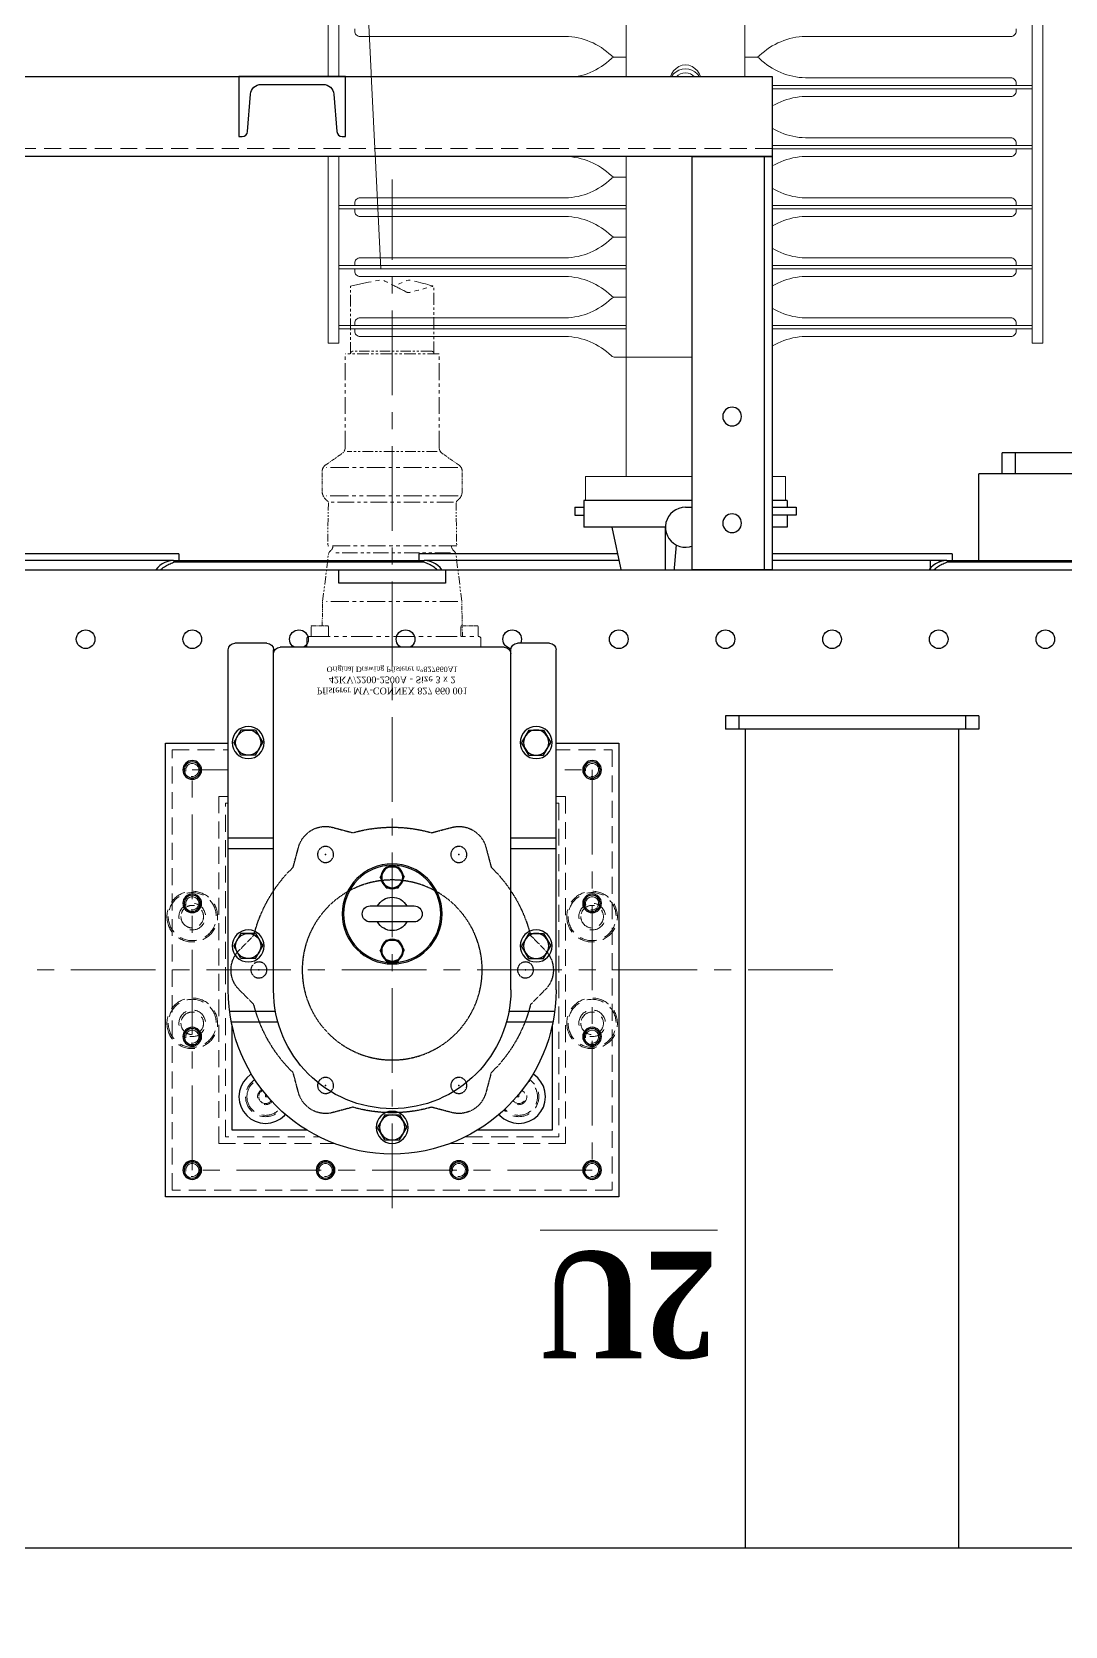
# Model space of a CAD drawing. Header units: inches. Extents: x -406115 to -363140, y -27318 to 35879.
# Drawn here: x -377839 to -377064, y 8622 to 9817 of the extents above; entities that cross this region are included whole.
import ezdxf

# ---------------------------------------------------------------- set-up
doc = ezdxf.new("R2010")
doc.units = ezdxf.units.IN
doc.header["$MEASUREMENT"] = 0
doc.set_wipeout_variables(frame=1)
doc.header["$PDSIZE"] = 5
for name, pattern in [('CENTROX2', [101.6, 63.5, -12.7, 12.7, -12.7]), ('FANTASMA2', [31.75, 15.875, -3.175, 3.175, -3.175, 3.175, -3.175]), ('NASCOSTA', [0.375, 0.25, -0.125]), ('NASCOSTAX2', [19.05, 12.7, -6.35])]:
    doc.linetypes.add(name, pattern=pattern)
for name, color, linetype, lineweight in [('Assi BT', 190, 'CENTROX2', 5), ('Assi Coperchio', 21, 'CENTROX2', 5), ('N_Coperchio', 3, 'NASCOSTAX2', 13), ('N_Fittings', 3, 'NASCOSTAX2', 13), ('Quote', 3, 'Continuous', 9), ('Radiatori', 140, 'Continuous', 13)]:
    doc.layers.add(name, color=color, linetype=linetype, lineweight=lineweight)
doc.layers.add('Construction', color=252, linetype='Continuous', plot=False)
doc.layers.add('Woods', color=36, linetype='Continuous', plot=False)
for name, color, linetype in [('Isolatori BT', 201, 'Continuous'), ('PSZ_Coperchio', 4, 'Continuous'), ('PSZ_Fittings', 210, 'Continuous'), ('STD_Cassa', 7, 'Continuous'), ('STD_Coperchio', 2, 'Continuous')]:
    doc.layers.add(name, color=color, linetype=linetype)
doc.styles.add('Accesories List', font='romans.shx', dxfattribs={"width": 0.9})
doc.styles.get("Standard").update_dxf_attribs({"font": 'ARIALN.TTF'})

# ---------------------------------------------------------------- blocks, each defined once
blk = doc.blocks.new('*U234')
for p, q in [((0, -75), (0, 75)), ((0, 75), (18, 75)), ((18, -75), (18, 75)), ((18, 44.5), (1547.5, 44.5)), ((107.5, -44.5), (107.5, 44.5)), ((1547.5, -44.5), (18, -44.5)), ((18, -75), (0, -75))]:
    blk.add_line(p, q)
for points in [[(118, 260), (1537, 260), (1537, 268), (118, 268)], [(118, -260), (1537, -260), (1537, -268), (118, -268)]]:
    blk.add_lwpolyline(points, close=True)
for points in [[(128.8, 44.5), (128.8, 260), (131.2, 260), (131.2, 44.5)], [(173.8, 44.5), (173.8, 260), (176.2, 260), (176.2, 44.5)], [(218.8, 44.5), (218.8, 260), (221.2, 260), (221.2, 44.5)], [(263.8, 44.5), (263.8, 260), (266.2, 260), (266.2, 44.5)], [(308.8, 44.5), (308.8, 260), (311.2, 260), (311.2, 44.5)], [(128.8, -44.5), (128.8, -260), (131.2, -260), (131.2, -44.5)], [(173.8, -44.5), (173.8, -260), (176.2, -260), (176.2, -44.5)], [(218.8, -44.5), (218.8, -260), (221.2, -260), (221.2, -44.5)], [(263.8, -44.5), (263.8, -260), (266.2, -260), (266.2, -44.5)], [(308.8, -44.5), (308.8, -260), (311.2, -260), (311.2, -44.5)]]:
    blk.add_lwpolyline(points)
for points in [[(107.5, 44.5), (107.5, 52.8, -0.194653), (108.6, 55.6, 0.189044), (123, 90.1), (123, 244.1, -0.414214), (127, 248.1), (128.8, 248.1)], [(152.5, 44.5), (152.5, 52.8, 0.194653), (151.4, 55.6, -0.189044), (137, 90.1), (137, 244.1, 0.414214), (133, 248.1), (131.2, 248.1)], [(152.5, 44.5), (152.5, 52.8, -0.194653), (153.6, 55.6, 0.189044), (168, 90.1), (168, 244.1, -0.414214), (172, 248.1), (173.8, 248.1)], [(197.5, 44.5), (197.5, 52.8, 0.194653), (196.4, 55.6, -0.189044), (182, 90.1), (182, 244.1, 0.414214), (178, 248.1), (176.2, 248.1)], [(197.5, 44.5), (197.5, 52.8, -0.194653), (198.6, 55.6, 0.189044), (213, 90.1), (213, 244.1, -0.414214), (217, 248.1), (218.8, 248.1)], [(242.5, 44.5), (242.5, 52.8, 0.194653), (241.4, 55.6, -0.189044), (227, 90.1), (227, 244.1, 0.414214), (223, 248.1), (221.2, 248.1)], [(242.5, 44.5), (242.5, 52.8, -0.194653), (243.6, 55.6, 0.189044), (258, 90.1), (258, 244.1, -0.414214), (262, 248.1), (263.8, 248.1)], [(287.5, 44.5), (287.5, 52.8, 0.194653), (286.4, 55.6, -0.189044), (272, 90.1), (272, 244.1, 0.414214), (268, 248.1), (266.2, 248.1)], [(287.5, 44.5), (287.5, 52.8, -0.194653), (288.6, 55.6, 0.189044), (303, 90.1), (303, 244.1, -0.414214), (307, 248.1), (308.8, 248.1)], [(332.5, 44.5), (332.5, 52.8, 0.194653), (331.4, 55.6, -0.189044), (317, 90.1), (317, 244.1, 0.414214), (313, 248.1), (311.2, 248.1)], [(332.5, 44.5), (332.5, 52.8, -0.194653), (333.6, 55.6, 0.189044), (348, 90.1), (348, 244.1, -0.414214), (352, 248.1), (353.8, 248.1)], [(107.5, -44.5), (107.5, -52.8, 0.194653), (108.6, -55.6, -0.189044), (123, -90.1), (123, -244.1, 0.414214), (127, -248.1), (128.8, -248.1)], [(152.5, -44.5), (152.5, -52.8, -0.194653), (151.4, -55.6, 0.189044), (137, -90.1), (137, -244.1, -0.414214), (133, -248.1), (131.2, -248.1)], [(152.5, -44.5), (152.5, -52.8, 0.194653), (153.6, -55.6, -0.189044), (168, -90.1), (168, -244.1, 0.414214), (172, -248.1), (173.8, -248.1)], [(197.5, -44.5), (197.5, -52.8, -0.194653), (196.4, -55.6, 0.189044), (182, -90.1), (182, -244.1, -0.414214), (178, -248.1), (176.2, -248.1)], [(197.5, -44.5), (197.5, -52.8, 0.194653), (198.6, -55.6, -0.189044), (213, -90.1), (213, -244.1, 0.414214), (217, -248.1), (218.8, -248.1)], [(242.5, -44.5), (242.5, -52.8, -0.194653), (241.4, -55.6, 0.189044), (227, -90.1), (227, -244.1, -0.414214), (223, -248.1), (221.2, -248.1)], [(242.5, -44.5), (242.5, -52.8, 0.194653), (243.6, -55.6, -0.189044), (258, -90.1), (258, -244.1, 0.414214), (262, -248.1), (263.8, -248.1)], [(287.5, -44.5), (287.5, -52.8, -0.194653), (286.4, -55.6, 0.189044), (272, -90.1), (272, -244.1, -0.414214), (268, -248.1), (266.2, -248.1)], [(287.5, -44.5), (287.5, -52.8, 0.194653), (288.6, -55.6, -0.189044), (303, -90.1), (303, -244.1, 0.414214), (307, -248.1), (308.8, -248.1)], [(332.5, -44.5), (332.5, -52.8, -0.194653), (331.4, -55.6, 0.189044), (317, -90.1), (317, -244.1, -0.414214), (313, -248.1), (311.2, -248.1)], [(332.5, -44.5), (332.5, -52.8, 0.194653), (333.6, -55.6, -0.189044), (348, -90.1), (348, -244.1, 0.414214), (352, -248.1), (353.8, -248.1)]]:
    blk.add_lwpolyline(points, format="xyb")
for radius in [12.6, 9.6]:
    blk.add_circle((311, 0), radius)
blk.add_ellipse((311, 0), major_axis=(15.7, 0), ratio=0.806492)
blk = doc.blocks.new('*U202')
blk.add_circle((0, 0), 6)
at = {"lineweight": 9}
blk.add_arc((0, 0), 4.93, 350, 280, dxfattribs=at)
blk = doc.blocks.new('*U208')
for centre, radius in [((-50, 86.6), 6), ((50, 86.6), 6), ((0, 0), 67.5), ((-100, 0), 6), ((100, 0), 6), ((-50, -86.6), 6), ((50, -86.6), 6)]:
    blk.add_circle(centre, radius)
at = {"lineweight": 9}
for centre in [(-50, 86.6), (50, 86.6), (-100, 0), (100, 0), (-50, -86.6), (50, -86.6)]:
    blk.add_arc(centre, 4.93, 350, 280, dxfattribs=at)
blk = doc.blocks.new('Notolino 1LIT011865DXE Sup')
for radius in [15, 5.15]:
    blk.add_circle((0, 0), radius)
at = {"lineweight": 13}
blk.add_circle((0, 0), 14, dxfattribs=at)
at = {"lineweight": 9}
blk.add_arc((0, 0), 6, 350, 280, dxfattribs=at)
blk = doc.blocks.new('Notolino 1LBA003620DXX Sup')
for radius in [19, 18, 8.47]:
    blk.add_circle((0, 0), radius)
at = {"lineweight": 9}
blk.add_arc((0, 0), 10, 350, 280, dxfattribs=at)
blk = doc.blocks.new('Testa Vite Esagonale M1 SUPERIORE')
for p, q in [((-0.787, 0.455), (0, 0.909)), ((-0.787, -0.455), (-0.787, 0.455)), ((0.787, 0.455), (0, 0.909)), ((0.787, -0.455), (0.787, 0.455)), ((-0.787, -0.455), (0, -0.909)), ((0.787, -0.455), (0, -0.909))]:
    blk.add_line(p, q)
blk.add_circle((0, 0), 0.787)
blk = doc.blocks.new('*U213')
at = {"linetype": 'FANTASMA2', "lineweight": 5, "ltscale": 0.5778}
blk.add_line((-31.3, 462), (-31.3, 512.8), dxfattribs=at)
at = {"linetype": 'FANTASMA2', "lineweight": 5, "ltscale": 0.5576}
blk.add_line((31.3, 462), (31.3, 512.7), dxfattribs=at)
at = {"linetype": 'FANTASMA2', "lineweight": 5, "ltscale": 0.5538}
blk.add_line((-35.3, 462), (35.3, 462), dxfattribs=at)
at = {"linetype": 'FANTASMA2', "lineweight": 5, "ltscale": 0.8006}
for p, q in [((-35.3, 391.5), (-35.3, 462)), ((35.3, 391.5), (35.3, 462))]:
    blk.add_line(p, q, dxfattribs=at)
at = {"linetype": 'FANTASMA2', "lineweight": 5, "ltscale": 0.4856}
blk.add_line((-29.3, 464), (29.3, 464), dxfattribs=at)
at = {"linetype": 'FANTASMA2', "lineweight": 5, "ltscale": 0.1772}
for p, q in [((-50.2, 378.5), (-37.4, 387.4)), ((50.2, 378.5), (37.4, 387.4))]:
    blk.add_line(p, q, dxfattribs=at)
at = {"linetype": 'FANTASMA2', "lineweight": 5, "ltscale": 0.5043}
blk.add_line((-33.7, 388.9), (33.7, 388.9), dxfattribs=at)
at = {"linetype": 'FANTASMA2', "lineweight": 5, "ltscale": 0.1722}
for p, q in [((-52.5, 358.8), (-52.5, 374)), ((52.5, 358.8), (52.5, 374))]:
    blk.add_line(p, q, dxfattribs=at)
at = {"linetype": 'FANTASMA2', "lineweight": 5, "ltscale": 0.8594}
blk.add_line((-49.3, 376.9), (49.4, 376.9), dxfattribs=at)
at = {"linetype": 'FANTASMA2', "lineweight": 5, "ltscale": 0.0323}
for p, q in [((-48.1, 351.2), (-50.2, 353.2)), ((48.1, 351.2), (50.2, 353.2))]:
    blk.add_line(p, q, dxfattribs=at)
at = {"linetype": 'FANTASMA2', "lineweight": 5, "ltscale": 0.8654}
blk.add_line((-49.6, 355.5), (49.6, 355.5), dxfattribs=at)
at = {"linetype": 'FANTASMA2', "lineweight": 5, "ltscale": 0.3677}
for p, q in [((-47.9, 350.4), (-48.4, 318.1)), ((47.9, 350.4), (48.4, 318.1))]:
    blk.add_line(p, q, dxfattribs=at)
at = {"linetype": 'FANTASMA2', "lineweight": 5, "ltscale": 0.7825}
blk.add_line((-45.9, 350.9), (45.9, 350.9), dxfattribs=at)
at = {"linetype": 'FANTASMA2', "lineweight": 5, "ltscale": 0.4039}
for p, q in [((-52.2, 276.2), (-47.9, 311.5)), ((52.2, 276.2), (47.9, 311.5))]:
    blk.add_line(p, q, dxfattribs=at)
at = {"linetype": 'FANTASMA2', "lineweight": 5, "ltscale": 0.8396}
blk.add_line((-48.4, 318.1), (48.4, 318.1), dxfattribs=at)
at = {"linetype": 'FANTASMA2', "lineweight": 5, "ltscale": 0.0132}
for p, q in [((-46.7, 313.8), (-45.9, 314.6)), ((46.7, 313.8), (45.9, 314.6))]:
    blk.add_line(p, q, dxfattribs=at)
at = {"linetype": 'FANTASMA2', "lineweight": 5, "ltscale": 0.7309}
blk.add_line((-43.7, 312.9), (43.7, 312.9), dxfattribs=at)
at = {"linetype": 'FANTASMA2', "lineweight": 5, "ltscale": 0.8589}
blk.add_line((-49.3, 276.2), (49.3, 276.2), dxfattribs=at)
at = {"linetype": 'FANTASMA2', "lineweight": 5, "ltscale": 0.2072}
blk.add_line((52.5, 258), (52.2, 276.2), dxfattribs=at)
at = {"linetype": 'FANTASMA2', "lineweight": 5, "ltscale": 0.1364}
for p, q in [((-64, 258), (-52, 258)), ((48.4, 258), (60.4, 258))]:
    blk.add_line(p, q, dxfattribs=at)
at = {"linetype": 'FANTASMA2', "lineweight": 5, "flags": 128}
blk.add_lwpolyline([(31.2, 512.8), (23.5, 514.4), (17.7, 515.7), (13.4, 516.5), (10.5, 517), (8.6, 517.3), (7.5, 517.3), (6.7, 517.2), (6.2, 516.9), (5.5, 516.6), (4.7, 516.2), (3.8, 515.7), (2.9, 515.3), (1.9, 514.8), (1.1, 514.4), (0.3, 514), (-0.4, 513.6), (-1, 513.3), (-1.4, 513.1), (-1.8, 512.9), (-2.1, 512.8), (-2.4, 512.6), (-2.7, 512.4), (-3.2, 512.2), (-3.7, 511.9), (-4.4, 511.6), (-5.2, 511.2), (-6.1, 510.7), (-7, 510.3), (-7.9, 509.8), (-8.8, 509.4), (-9.6, 509), (-10.3, 508.6), (-10.9, 508.3), (-11.3, 508.1), (-11.7, 508), (-12.1, 508), (-12.7, 508), (-13.3, 508.1), (-14.1, 508.3), (-15.2, 508.6), (-16.5, 509), (-18.1, 509.4), (-19.8, 509.8), (-21.6, 510.3), (-23.4, 510.7), (-25.1, 511.2), (-26.7, 511.6), (-28.1, 511.9), (-29.1, 512.2), (-29.9, 512.4), (-30.3, 512.6), (-30.5, 512.8), (-30.3, 512.9), (-29.9, 513.1), (-29.1, 513.3), (-28.1, 513.6), (-26.7, 514), (-25.1, 514.4), (-23.4, 514.8), (-21.6, 515.3), (-19.8, 515.7), (-18.1, 516.2), (-16.5, 516.6), (-15.2, 516.9), (-14.1, 517.2), (-13.2, 517.3), (-12.2, 517.3), (-11.1, 517), (-9.7, 516.5), (-7.8, 515.7), (-5.3, 514.4), (-2.1, 512.8)], dxfattribs=at)
at = {"linetype": 'FANTASMA2', "lineweight": 5, "ltscale": 0.1071}
for centre, start, end in [((-29.3, 462), 90, 180), ((29.3, 462), 0, 90)]:
    blk.add_arc(centre, 2, start, end, dxfattribs=at)
at = {"linetype": 'FANTASMA2', "lineweight": 5, "ltscale": 0.0545}
for centre, start, end in [((-40.3, 391.5), 305.0001, 0.0001), ((40.3, 391.5), 180, 235)]:
    blk.add_arc(centre, 5, start, end, dxfattribs=at)
at = {"linetype": 'FANTASMA2', "lineweight": 5, "ltscale": 0.06}
for centre, start, end in [((-47, 374), 125, 180), ((47, 374), 0, 55)]:
    blk.add_arc(centre, 5.5, start, end, dxfattribs=at)
at = {"linetype": 'FANTASMA2', "lineweight": 5, "ltscale": 0.0714}
for centre, start, end in [((-44.5, 358.8), 180, 225), ((44.5, 358.8), 315, 0)]:
    blk.add_arc(centre, 8, start, end, dxfattribs=at)
at = {"linetype": 'FANTASMA2', "lineweight": 5, "ltscale": 0.0091}
for centre, start, end in [((-48.9, 350.5), 358.9583, 44.9999), ((48.9, 350.5), 135.0001, 181.0417)]:
    blk.add_arc(centre, 1, start, end, dxfattribs=at)
at = {"linetype": 'FANTASMA2', "lineweight": 5, "ltscale": 0.0301}
for centre, start, end in [((-43.9, 311), 135, 173), ((43.9, 311), 7, 45)]:
    blk.add_arc(centre, 4, start, end, dxfattribs=at)
at = {"linetype": 'FANTASMA2', "lineweight": 5, "ltscale": 0.0436}
for centre, start, end in [((-49.4, 318.2), 315.0001, 358.9584), ((49.4, 318.2), 181.0416, 224.9999)]:
    blk.add_arc(centre, 5, start, end, dxfattribs=at)
at = {"linetype": 'FANTASMA2', "lineweight": 5, "ltscale": 0.0089}
for centre, start, end in [((-64, 257.5), 90, 180), ((-52, 257.5), 0, 90), ((48.4, 257.5), 90, 180), ((60.4, 257.5), 0, 90)]:
    blk.add_arc(centre, 0.5, start, end, dxfattribs=at)
blk.add_wipeout([(123, -15), (123, 240), (121.5, 243.5), (118, 245), (94, 245), (90.4, 243.5), (89, 240), (89, 237), (87.5, 240.5), (85.2, 241.8), (84, 242), (-84, 242), (-86.5, 241.3), (-87.5, 240.5), (-88.8, 238.3), (-89, 237), (-89, 240), (-89.6, 242.5), (-90.4, 243.5), (-92.7, 244.8), (-94, 245), (-118, 245), (-120.5, 244.3), (-121.5, 243.5), (-122.8, 241.3), (-123, 240), (-123, -15), (-122, -30.4), (-119.1, -45.6), (-114.4, -60.3), (-107.8, -74.3), (-99.5, -87.3), (-89.7, -99.2), (-78.4, -109.8), (-65.9, -118.9), (-52.4, -126.3), (-38, -132), (-23, -135.8), (-7.7, -137.8), (7.7, -137.8), (23, -135.8), (38, -132), (52.4, -126.3), (65.9, -118.9), (78.4, -109.8), (89.7, -99.2), (99.5, -87.3), (107.8, -74.3), (114.4, -60.3), (119.1, -45.6), (122, -30.4)])
at = {"linetype": 'FANTASMA2', "lineweight": 5, "ltscale": 0.2072}
blk.add_line((-52.7, 250), (-52.2, 276.2), dxfattribs=at)
at = {"linetype": 'FANTASMA2', "lineweight": 5, "ltscale": 0.085}
for p, q in [((-64.5, 257.5), (-64.5, 250)), ((47.9, 257.5), (47.9, 250))]:
    blk.add_line(p, q, dxfattribs=at)
at = {"linetype": 'FANTASMA2', "lineweight": 5, "ltscale": 0.0852}
for p, q in [((-51.5, 250), (-51.5, 257.5)), ((60.9, 250), (60.9, 257.5))]:
    blk.add_line(p, q, dxfattribs=at)
for p, q in [((-123, -15), (-123, 240)), ((-118, 245), (-94, 245)), ((-89, -15), (-89, 240)), ((-84, 242), (84, 242)), ((89, -15), (89, 240)), ((94, 245), (118, 245)), ((123, -15), (123, 240)), ((-89, 99), (-123, 99)), ((123, 99), (89, 99)), ((-89, 91), (-123, 91)), ((123, 91), (89, 91)), ((-87.5, -31), (-122, -31)), ((122, -31), (87.5, -31)), ((-85.7, -39), (-120.6, -39)), ((120.6, -39), (85.7, -39))]:
    blk.add_line(p, q)
at = {"linetype": 'FANTASMA2', "lineweight": 5, "ltscale": 0.0739}
for p, q in [((-66.5, 242), (-66.5, 248.5)), ((-66.5, 242), (-66.5, 248.5)), ((64, 242), (64, 248.5))]:
    blk.add_line(p, q, dxfattribs=at)
at = {"linetype": 'FANTASMA2', "lineweight": 5}
blk.add_line((62.5, 250), (-65, 250), dxfattribs=at)
blk.add_line((62.5, 250), (-65, 250), dxfattribs=at)
at = {"linetype": 'FANTASMA2', "lineweight": 5, "ltscale": 0.0398}
blk.add_line((64, 245), (64, 248.5), dxfattribs=at)
blk.add_lwpolyline([(16.5, 48), (-16.5, 48, 1), (-16.5, 36), (16.5, 36, 1), (16.5, 48)], format="xyb", close=True)
for centre, radius in [((-108, 170.5), 12), ((108, 170.5), 12), ((0, 42), 37.5), ((0, 42), 36.5), ((0, 69.5), 8.5), ((-108, 18), 12), ((108, 18), 12), ((0, 14.5), 8.5), ((0, -118), 12)]:
    blk.add_circle(centre, radius)
for centre, radius, start, end in [((-118, 240), 5, 90, 180), ((-94, 240), 5, 0, 90), ((-84, 237), 5, 90, 180), ((84, 237), 5, 0, 90), ((94, 240), 5, 90, 180), ((118, 240), 5, 0, 90), ((0, 42), 12.5, 28.6854, 151.3146), ((0, 42), 12.5, 208.6854, 331.3146), ((0, -15), 123, 180, 0), ((0, -15), 89, 180, 0)]:
    blk.add_arc(centre, radius, start, end)
at = {"linetype": 'FANTASMA2', "lineweight": 5, "ltscale": 0.0803}
for centre, start, end in [((-65, 248.5), 90, 180), ((62.5, 248.5), 0, 90)]:
    blk.add_arc(centre, 1.5, start, end, dxfattribs=at)
at = {"linetype": 'FANTASMA2', "lineweight": 5, "ltscale": 0.0268}
for centre, start, end in [((-65, 248.5), 90, 180), ((62.5, 248.5), 0, 90)]:
    blk.add_arc(centre, 1.5, start, end, dxfattribs=at)
blk.add_point((0, 242))
at = {"layer": 'Construction', "linetype": 'NASCOSTA', "flags": 128}
blk.add_lwpolyline([(74.3, 77), (70.3, 92, 0.414214), (44.6, 106.9), (29.5, 102.9, 0.140598), (-29.5, 102.9), (-44.6, 106.9, 0.414214), (-70.3, 92), (-74.3, 77, 0.140598), (-103.8, 25.9), (-114.8, 14.8, 0.414214), (-114.8, -14.8), (-103.8, -25.9, 0.140598), (-74.3, -77), (-70.3, -92, 0.414214), (-44.6, -106.9), (-29.5, -102.9, 0.140598), (29.5, -102.9), (44.6, -106.9, 0.414214), (70.3, -92), (74.3, -77, 0.140598), (103.8, -25.9), (114.8, -14.8, 0.414214), (114.8, 14.8), (103.8, 25.9, 0.140598)], format="xyb", close=True, dxfattribs=at)
at = {"layer": 'Construction', "linetype": 'NASCOSTA'}
for centre, radius in [((-50, 86.6), 6), ((50, 86.6), 6), ((0, 0), 67.5), ((-100, 0), 6), ((100, 0), 6), ((-50, -86.6), 6), ((50, -86.6), 6)]:
    blk.add_circle(centre, radius, dxfattribs=at)
at = {"layer": 'Construction'}
for p in [(-50, 86.6), (50, 86.6), (0, 0), (-100, 0), (100, 0), (-50, -86.6), (50, -86.6)]:
    blk.add_point(p, dxfattribs=at)
for p, xscale, yscale, zscale, rotation in [((-108, 170.5), 12, 12, 12, 90.00000000000001), ((108, 170.5), -12, 12, 12, 270), ((0, 69.5), 10, 10, 10, 90.00000000000001), ((-108, 18), 12, 12, 12, 90.00000000000001), ((108, 18), -12, 12, 12, 270), ((0, 14.5), 10, 10, 10, 90.00000000000001), ((0, -118), 12, 12, 12, 90.00000000000001)]:
    blk.add_blockref('Testa Vite Esagonale M1 SUPERIORE', p, dxfattribs=dict(xscale=xscale, yscale=yscale, zscale=zscale, rotation=rotation))
at = {"layer": 'Construction', "insert": (0, 217.7), "char_height": 6, "width": 113.812, "attachment_point": 5, "rotation": 180}
blk.add_mtext('{\\fTimes New Roman|b0|i0|c0|p18;\\H0.83333x;Pfisterer MV-CONNEX 827 660 001\\P\\H1x;42KV/2200-2500A - Size 3 x 2\\P\\H0.8x;Original Drawing Pfisterer n°827660A1 }', dxfattribs=at)
blk = doc.blocks.new('Pfisterer Assembly  2U-2W Sup')
at = {"layer": 'Assi Coperchio'}
for points in [[(-150, -150), (150, -150), (150, 150), (-150, 150)], [(-95, -95), (95, -95), (95, 95), (-95, 95)]]:
    blk.add_lwpolyline(points, close=True, dxfattribs=at)
at = {"layer": 'N_Coperchio'}
for points in [[(-165, -165), (165, -165), (165, 165), (-165, 165)], [(-130, -130), (130, -130), (130, 130), (-130, 130)], [(-125, -125), (125, -125), (125, 125), (-125, 125)], [(-125, -125), (125, -125), (125, 125), (-125, 125)]]:
    blk.add_lwpolyline(points, close=True, dxfattribs=at)
at = {"layer": 'PSZ_Coperchio'}
blk.add_lwpolyline([(-170, -170), (170, -170), (170, 170), (-170, 170), (-170, -170)], dxfattribs=at)
for centre in [(-150, 150), (-50, 150), (50, 150), (150, 150), (-150, 50), (150, 50), (-150, -50), (150, -50), (-150, -150), (-50, -150), (50, -150), (150, -150)]:
    blk.add_circle(centre, 7, dxfattribs=at)
at = {"layer": 'Woods'}
blk.add_lwpolyline([(-120, -120), (120, -120), (120, 120), (-120, 120)], close=True, dxfattribs=at)
for centre, radius in [((-95, 95), 20), ((95, 95), 20), ((0, 0), 67.5), ((-95, -95), 20), ((95, -95), 20)]:
    blk.add_circle(centre, radius, dxfattribs=at)
at = {"layer": 'N_Coperchio'}
for name, p in [('Notolino 1LIT011865DXE Sup', (-95, 95)), ('Notolino 1LIT011865DXE Sup', (95, 95)), ('Notolino 1LBA003620DXX Sup', (-150, 40)), ('Notolino 1LBA003620DXX Sup', (150, 40)), ('Notolino 1LBA003620DXX Sup', (-150, -40)), ('Notolino 1LBA003620DXX Sup', (150, -40)), ('Notolino 1LIT011865DXE Sup', (-95, -95)), ('Notolino 1LIT011865DXE Sup', (95, -95))]:
    blk.add_blockref(name, p, dxfattribs=at)
at = {"layer": 'PSZ_Coperchio'}
for name, p in [('*U202', (-150, 150)), ('*U202', (-50, 150)), ('*U202', (50, 150)), ('*U202', (150, 150)), ('*U208', (0, 0)), ('*U202', (-150, 50)), ('*U202', (150, 50)), ('*U202', (-150, -50)), ('*U202', (150, -50)), ('*U202', (-150, -150)), ('*U202', (-50, -150)), ('*U202', (50, -150)), ('*U202', (150, -150))]:
    blk.add_blockref(name, p, dxfattribs=at)
at = {"layer": 'Isolatori BT'}
blk.add_blockref('*U213', (0, 0), dxfattribs=at)
blk = doc.blocks.new('PF Cab. Sup. Junct. 1LIT011478DLX Sup')
blk.add_wipeout([(-30, 150), (30, 150), (30, 0), (-30, 0)])
blk.add_lwpolyline([(-30, 150), (30, 150), (30, 0), (-30, 0)], close=True)
for centre in [(0, 115), (0, 35)]:
    blk.add_circle(centre, 7)
at = {"layer": 'Construction', "insert": (0, 5.2), "char_height": 3, "width": 47.575, "attachment_point": 5}
blk.add_mtext('{\\fTimes New Roman|b0|i0|c0|p18;Art.n° 1LIT011478DLX}', dxfattribs=at)
blk = doc.blocks.new('Pfisterer cable Support from DRW 1LIT702515DFX  Sup')
blk.add_wipeout([(0, 370), (1670, 370), (1670, 0), (1610, 0), (1610, 310), (60, 310), (60, 0), (0, 0)])
blk.add_line((6, 310), (6, 0))
for points in [[(0, 310), (1670, 310), (1670, 370), (0, 370)], [(0, 0), (60, 0), (60, 310), (0, 310)]]:
    blk.add_lwpolyline(points, close=True)
blk.add_lwpolyline([(400, 325), (397.5, 325, -0.39104), (393.5, 328.7), (391.3, 356.6, 0.39104), (383.3, 364), (336.7, 364, 0.39104), (328.7, 356.6), (326.5, 328.7, -0.39104), (322.5, 325), (320, 325), (320, 370), (400, 370)], format="xyb", close=True)
for centre in [(30, 115), (30, 35)]:
    blk.add_circle(centre, 7)
at = {"layer": 'N_Fittings'}
blk.add_line((0, 316), (1670, 316), dxfattribs=at)

msp = doc.modelspace()

# ---------------------------------------------------------------- linework, layer by layer
at = {"layer": 'STD_Cassa'}
for p, q in [((-377110.868, 9485.799), (-377110.868, 9501.674)), ((-377005.868, 9501.674), (-377110.868, 9501.674)), ((-377100.868, 9485.799), (-377100.868, 9501.674)), ((-377128.368, 9420.799), (-377128.368, 9485.799)), ((-377110.868, 9485.799), (-377128.368, 9485.799)), ((-377005.868, 9485.799), (-377110.868, 9485.799)), ((-377431.368, 9460.799), (-377431.368, 9454.799)), ((-377431.368, 9460.799), (-377424.568, 9460.799)), ((-377424.568, 9465.799), (-377424.568, 9445.799)), ((-377272.168, 9465.799), (-377424.568, 9465.799)), ((-377348.368, 9460.799), (-377265.368, 9460.799)), ((-377272.168, 9465.799), (-377272.168, 9460.799)), ((-377265.368, 9460.799), (-377265.368, 9454.799)), ((-377431.368, 9454.799), (-377424.568, 9454.799)), ((-377363.368, 9445.799), (-377424.568, 9445.799)), ((-377396.194, 9411.799), (-377403.368, 9445.799)), ((-377363.368, 9397.799), (-377363.368, 9445.799)), ((-377265.368, 9454.799), (-377336.368, 9454.799)), ((-377272.168, 9445.799), (-377333.368, 9445.799)), ((-377331.368, 9445.799), (-377331.368, 9450.799)), ((-377331.368, 9450.799), (-377295.368, 9450.799)), ((-377300.542, 9411.799), (-377293.368, 9445.799)), ((-377295.368, 9450.799), (-377295.368, 9445.799)), ((-377272.168, 9454.799), (-377272.168, 9445.799)), ((-377355.331, 9432.513), (-377358.368, 9397.799)), ((-377728.368, 9425.799), (-378128.368, 9425.799)), ((-377732.368, 9420.799), (-378124.368, 9420.799)), ((-377732.368, 9420.799), (-377544.368, 9420.799)), ((-377728.368, 9425.799), (-377728.368, 9420.799)), ((-377548.368, 9425.799), (-377548.368, 9420.799)), ((-377399.148, 9425.799), (-377548.368, 9425.799)), ((-377398.093, 9420.799), (-377544.368, 9420.799)), ((-377152.368, 9420.799), (-377298.643, 9420.799)), ((-377148.368, 9425.799), (-377297.588, 9425.799)), ((-377164.868, 9420.799), (-377164.868, 9414.337)), ((-377157.868, 9419.705), (-377157.868, 9420.799)), ((-377152.368, 9420.799), (-376964.368, 9420.799)), ((-377148.368, 9425.799), (-377148.368, 9420.799)), ((-377544.368, 9419.506), (-377732.368, 9419.506)), ((-376964.368, 9419.506), (-377152.368, 9419.506)), ((-377358.368, 9397.799), (-377363.368, 9397.799))]:
    msp.add_line(p, q, dxfattribs=at)
for points in [[(-375114.368, 9411.799), (-375114.368, 7643.799), (-380162.368, 7643.799), (-380162.368, 9411.799)], [(-375254.368, 9271.799), (-375254.368, 7783.799), (-380022.368, 7783.799), (-380022.368, 9271.799)]]:
    msp.add_lwpolyline(points, close=True, dxfattribs=at)
for points in [[(-375144.368, 7658.799), (-380127.368, 7658.799, -0.41421356), (-380147.368, 7678.799), (-380147.368, 9381.799, -0.41421356), (-380127.368, 9401.799), (-375144.368, 9401.799, -0.41421356), (-375124.368, 9381.799), (-375124.368, 7678.799, -0.41421356)], [(-375239.368, 7753.799), (-380032.368, 7753.799, -0.41421356), (-380052.368, 7773.799), (-380052.368, 9286.799, -0.41421356), (-380032.368, 9306.799), (-375239.368, 9306.799, -0.41421356), (-375219.368, 9286.799), (-375219.368, 7773.799, -0.41421356)], [(-375239.368, 7763.799), (-380032.368, 7763.799, -0.41421356), (-380042.368, 7773.799), (-380042.368, 9286.799, -0.41421356), (-380032.368, 9296.799), (-375239.368, 9296.799, -0.41421356), (-375229.368, 9286.799), (-375229.368, 7773.799, -0.41421356)]]:
    msp.add_lwpolyline(points, format="xyb", close=True, dxfattribs=at)
for centre in [(-377798.368, 9361.799), (-377718.368, 9361.799), (-377638.368, 9361.799), (-377558.368, 9361.799), (-377478.368, 9361.799), (-377398.368, 9361.799), (-377318.368, 9361.799), (-377238.368, 9361.799), (-377158.368, 9361.799), (-377078.368, 9361.799)]:
    msp.add_circle(centre, 7, dxfattribs=at)
for centre, radius, start, end in [((-377348.368, 9445.799), 15, 90, 36.869898), ((-377732.368, 9404.799), 16, 90, 154.042434), ((-377544.368, 9404.799), 16, 25.957566, 90), ((-377152.368, 9404.799), 16, 90, 153.752306)]:
    msp.add_arc(centre, radius, start, end, dxfattribs=at)
for points, start_tangent, end_tangent in [([(-377744.085, 9411.846), (-377742.344, 9413.636), (-377739.31, 9416.029), (-377735.929, 9417.998), (-377732.368, 9419.506)], (0.65534933, 0.75532593), (0.94254515, 0.33407878)), ([(-377532.652, 9411.846), (-377534.392, 9413.636), (-377537.426, 9416.029), (-377540.808, 9417.998), (-377544.368, 9419.506)], (-0.65534933, 0.75532593), (-0.94254515, 0.33407878)), ([(-377164.085, 9411.846), (-377162.344, 9413.636), (-377159.31, 9416.029), (-377155.929, 9417.998), (-377152.368, 9419.506)], (0.65534933, 0.75532593), (0.94254515, 0.33407878))]:
    msp.add_spline(points, degree=3, dxfattribs=dict(at, start_tangent=start_tangent, end_tangent=end_tangent))

# ---------------------------------------------------------------- block references
at = {"layer": 'Radiatori', "xscale": -1, "rotation": 270}
msp.add_blockref('*U234', (-377348.368, 9465.799), dxfattribs=at)

# ---------------------------------------------------------------- next in the draw order: wipeouts: each hides what was drawn before it
msp.add_wipeout([(-380164.368, 9413.799), (-375112.368, 9413.799), (-375112.368, 7641.799), (-380164.368, 7641.799)]).dxf.layer = 'STD_Coperchio'

# ---------------------------------------------------------------- next in the draw order: linework, layer by layer
at = {"layer": 'STD_Coperchio'}
for p, q in [((-377318.368, 9304.299), (-377318.368, 9294.299)), ((-377128.368, 9304.299), (-377318.368, 9304.299)), ((-377308.368, 9304.299), (-377308.368, 9294.299)), ((-377138.368, 9304.299), (-377138.368, 9294.299)), ((-377128.368, 9304.299), (-377128.368, 9294.299)), ((-377128.368, 9294.299), (-377318.368, 9294.299)), ((-377303.368, 8680.299), (-377303.368, 9294.299)), ((-377143.368, 8680.299), (-377143.368, 9294.299))]:
    msp.add_line(p, q, dxfattribs=at)
for points in [[(-380164.368, 9413.799), (-375112.368, 9413.799), (-375112.368, 7641.799), (-380164.368, 7641.799)], [(-376554.368, 8680.299), (-379549.368, 8680.299), (-379549.368, 8460.299), (-376554.368, 8460.299)]]:
    msp.add_lwpolyline(points, close=True, dxfattribs=at)
for centre in [(-377798.368, 9361.799), (-377718.368, 9361.799), (-377638.368, 9361.799), (-377558.368, 9361.799), (-377478.368, 9361.799), (-377398.368, 9361.799), (-377318.368, 9361.799), (-377238.368, 9361.799), (-377158.368, 9361.799), (-377078.368, 9361.799)]:
    msp.add_circle(centre, 7, dxfattribs=at)

# ---------------------------------------------------------------- next in the draw order: texts
at = {"layer": 'Quote', "insert": (-377390.896, 8863.231), "char_height": 80, "width": 185.80894, "attachment_point": 5, "rotation": 180, "style": 'Accesories List'}
msp.add_mtext('{\\fTimes New Roman|b1|i0|c0|p18;\\L2U}', dxfattribs=at)

# ---------------------------------------------------------------- next in the draw order: block references
at = {"layer": 'PSZ_Coperchio', "xscale": -1}
for name, p in [('Pfisterer Assembly  2U-2W Sup', (-377568.381, 9113.799)), ('PF Cab. Sup. Junct. 1LIT011478DLX Sup', (-377313.381, 9413.799))]:
    msp.add_blockref(name, p, dxfattribs=at)

# ---------------------------------------------------------------- next in the draw order: linework, layer by layer
at = {"layer": 'Assi BT'}
msp.add_line((-377237.904, 9113.799), (-378998.857, 9113.799), dxfattribs=at)

# ---------------------------------------------------------------- next in the draw order: block references
at = {"layer": 'PSZ_Fittings', "xscale": -1}
msp.add_blockref('Pfisterer cable Support from DRW 1LIT702515DFX  Sup', (-377283.381, 9413.799), dxfattribs=at)

# ---------------------------------------------------------------- next in the draw order: linework, layer by layer
at = {"color": 5, "lineweight": 0, "ltscale": 0.13}
msp.add_line((-377576.994, 9639.402), (-377744.368, 13048.235), dxfattribs=at)
at = {"layer": 'Assi BT'}
msp.add_line((-377568.381, 8935.169), (-377568.381, 9706.61), dxfattribs=at)
at = {"layer": 'PSZ_Coperchio'}
msp.add_lwpolyline([(-377528.368, 9403.799), (-377608.368, 9403.799), (-377608.368, 9413.799), (-377528.368, 9413.799)], close=True, dxfattribs=at)

doc.saveas('drawing.dxf')
